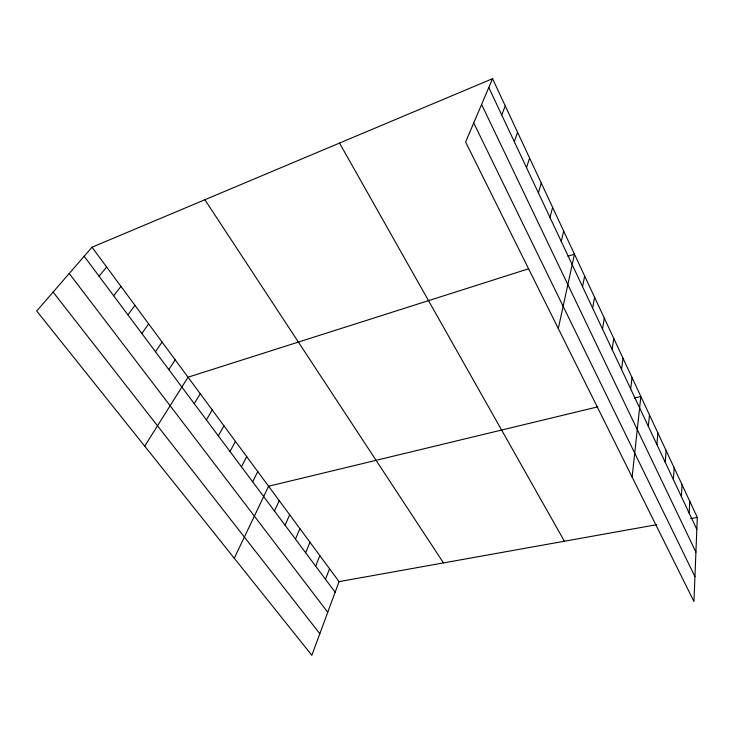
<?xml version="1.0" encoding="UTF-8"?>
<svg xmlns="http://www.w3.org/2000/svg" width="734" height="734" viewBox="0 0 734 734"><rect width="100%" height="100%" fill="white"/><g stroke="black" fill="none" stroke-linecap="round" stroke-linejoin="round"><path stroke-width="1.1" d="M697.3 517.406L693.951 601.504L465.604 142.02L492.56 78.685L697.3 517.406L690.63 518.599M689.189 513.158L689.758 501.249M681.391 496.588L682.06 484.743M673.408 479.641L674.179 467.87M665.252 462.31L666.133 450.621M656.902 444.575L657.903 432.977M648.361 426.436L649.48 414.93M632.121 477.1L640.855 396.47L634.451 398.012M630.68 388.873L632.038 377.57M621.514 369.404L623.01 358.22M612.128 349.476L613.771 338.411M602.513 329.043L604.302 318.125M592.659 308.106L594.595 297.334M582.548 286.645L584.649 276.03M558.299 328.548L574.456 254.184L567.997 256.239M561.226 241.358L563.684 231.091M549.977 217.447L552.619 207.383M538.407 192.886L541.252 183.032M526.526 167.646L529.581 158.021M514.305 141.69L517.58 132.313M92.016 247.22L339.062 581.631L311.84 655.315L36.7 310.996L92.016 247.22L492.56 78.685M325.492 579.319L329.538 568.74M501.735 114.99L505.249 105.88M315.666 566.162L319.85 555.62M305.647 552.766L309.977 542.252M295.453 539.114L299.922 528.645M285.058 525.205L289.673 514.782M274.47 511.02L279.241 500.652M234.265 558.235L268.598 486.247L597.77 406.856M252.67 481.843L257.753 471.577M241.449 466.824L246.707 456.612M230.008 451.502L235.431 441.354M218.328 435.877L223.943 425.793M206.419 419.931L212.218 409.921M194.262 403.654L200.254 393.727M144.708 446.153L188.042 377.203L528.636 268.772M168.802 369.578L175.206 359.825M155.461 351.724L162.086 342.062M141.827 333.475L148.681 323.923M127.9 314.822L134.983 305.381M113.642 295.747L120.982 286.425M99.072 276.232L106.659 267.038M339.062 581.631L656.563 524.709M53.105 292.077L319.822 633.708M69.225 273.498L327.74 612.275M84.162 256.276L335.144 592.237M204.878 199.731L443.474 562.914M339.521 143.075L564.409 541.224M473.724 122.945L694.942 576.612M481.596 104.439L695.915 552.106M488.798 87.511L696.823 529.37"/></g></svg>
